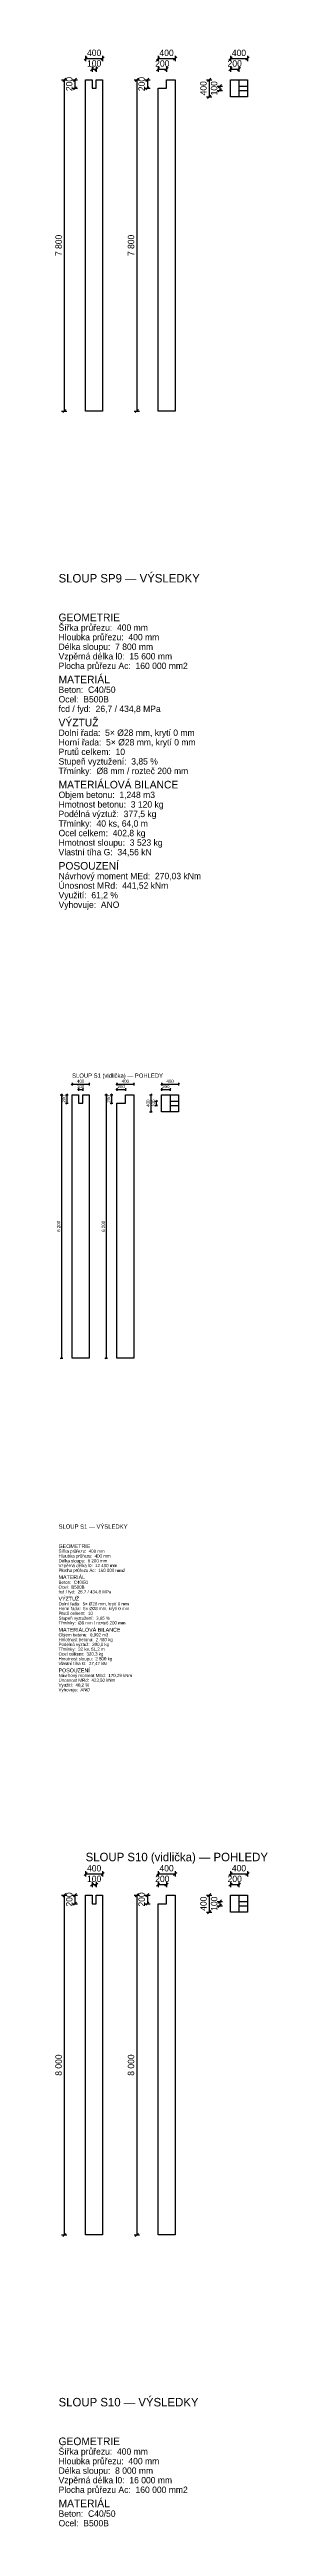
# Model space of a CAD drawing. Header units: millimetres. Extents: x -309 to 21690, y -1871722 to 127.
# Drawn here: x -77 to 4910, y -410140 to -351813 of the extents above; entities that cross this region are included whole.
import ezdxf
from ezdxf.enums import TextEntityAlignment as Align

# ---------------------------------------------------------------- set-up
doc = ezdxf.new("R2010")
doc.units = ezdxf.units.MM
doc.layers.add('OPTICORS_BETON', color=7, linetype='CONTINUOUS')
doc.layers.add('OPTICORS_KOTY', color=3, linetype='CONTINUOUS')

msp = doc.modelspace()

# ---------------------------------------------------------------- linework, layer by layer
at = {"layer": 'OPTICORS_BETON'}
for p, q in [((4235, -352525), (4235, -352925)), ((4235, -352675), (4435, -352675)), ((4235, -352775), (4435, -352775)), ((2617.5, -376425), (2617.5, -376825)), ((2617.5, -376575), (2817.5, -376575)), ((2617.5, -376675), (2817.5, -376675)), ((4235, -395275), (4235, -395675)), ((4235, -395425), (4435, -395425)), ((4235, -395525), (4435, -395525))]:
    msp.add_line(p, q, dxfattribs=at)
for points in [[(635, -352525), (785, -352525), (785, -352725), (885, -352725), (885, -352525), (1035, -352525), (1035, -360325), (635, -360325)], [(2535, -352525), (2735, -352525), (2735, -360325), (2335, -360325), (2335, -352725), (2535, -352725)], [(4035, -352525), (4435, -352525), (4435, -352925), (4035, -352925)], [(317.5, -376425), (467.5, -376425), (467.5, -376625), (567.5, -376625), (567.5, -376425), (717.5, -376425), (717.5, -382625), (317.5, -382625)], [(1567.5, -376425), (1767.5, -376425), (1767.5, -382625), (1367.5, -382625), (1367.5, -376625), (1567.5, -376625)], [(2417.5, -376425), (2817.5, -376425), (2817.5, -376825), (2417.5, -376825)], [(635, -395275), (785, -395275), (785, -395475), (885, -395475), (885, -395275), (1035, -395275), (1035, -403275), (635, -403275)], [(2535, -395275), (2735, -395275), (2735, -403275), (2335, -403275), (2335, -395475), (2535, -395475)], [(4035, -395275), (4435, -395275), (4435, -395675), (4035, -395675)]]:
    msp.add_lwpolyline(points, close=True, dxfattribs=at)
at = {"layer": 'OPTICORS_KOTY'}
for p, q in [((597.5, -352062.5), (672.5, -351987.5)), ((635, -351962.5), (635, -352087.5)), ((635, -352025), (1035, -352025)), ((747.5, -352312.5), (822.5, -352237.5)), ((785, -352212.5), (785, -352337.5)), ((785, -352275), (885, -352275)), ((847.5, -352312.5), (922.5, -352237.5)), ((885, -352212.5), (885, -352337.5)), ((997.5, -352062.5), (1072.5, -351987.5)), ((1035, -351962.5), (1035, -352087.5)), ((2297.5, -352062.5), (2372.5, -351987.5)), ((2297.5, -352312.5), (2372.5, -352237.5)), ((2335, -351962.5), (2335, -352087.5)), ((2335, -352025), (2735, -352025)), ((2335, -352212.5), (2335, -352337.5)), ((2335, -352275), (2535, -352275)), ((2497.5, -352312.5), (2572.5, -352237.5)), ((2535, -352212.5), (2535, -352337.5)), ((2697.5, -352062.5), (2772.5, -351987.5)), ((2735, -351962.5), (2735, -352087.5)), ((3997.5, -352062.5), (4072.5, -351987.5)), ((3997.5, -352312.5), (4072.5, -352237.5)), ((4035, -351962.5), (4035, -352087.5)), ((4035, -352025), (4435, -352025)), ((4035, -352212.5), (4035, -352337.5)), ((4035, -352275), (4235, -352275)), ((4197.5, -352312.5), (4272.5, -352237.5)), ((4235, -352212.5), (4235, -352337.5)), ((4397.5, -352062.5), (4472.5, -351987.5)), ((4435, -351962.5), (4435, -352087.5)), ((72.5, -352525), (197.5, -352525)), ((97.5, -352562.5), (172.5, -352487.5)), ((135, -352525), (135, -360325)), ((322.5, -352525), (447.5, -352525)), ((322.5, -352725), (447.5, -352725)), ((347.5, -352562.5), (422.5, -352487.5)), ((347.5, -352762.5), (422.5, -352687.5)), ((385, -352525), (385, -352725)), ((1772.5, -352525), (1897.5, -352525)), ((1797.5, -352562.5), (1872.5, -352487.5)), ((1835, -352525), (1835, -360325)), ((2022.5, -352525), (2147.5, -352525)), ((2022.5, -352725), (2147.5, -352725)), ((2047.5, -352562.5), (2122.5, -352487.5)), ((2047.5, -352762.5), (2122.5, -352687.5)), ((2085, -352525), (2085, -352725)), ((3472.5, -352525), (3597.5, -352525)), ((3497.5, -352562.5), (3572.5, -352487.5)), ((3535, -352525), (3535, -352925)), ((3722.5, -352675), (3847.5, -352675)), ((3722.5, -352775), (3847.5, -352775)), ((3747.5, -352712.5), (3822.5, -352637.5)), ((3747.5, -352812.5), (3822.5, -352737.5)), ((3785, -352675), (3785, -352775)), ((3472.5, -352925), (3597.5, -352925)), ((3497.5, -352962.5), (3572.5, -352887.5)), ((72.5, -360325), (197.5, -360325)), ((97.5, -360362.5), (172.5, -360287.5)), ((1772.5, -360325), (1897.5, -360325)), ((1797.5, -360362.5), (1872.5, -360287.5)), ((298.75, -376193.75), (336.25, -376156.25)), ((317.5, -376143.75), (317.5, -376206.25)), ((317.5, -376175), (717.5, -376175)), ((698.75, -376193.75), (736.25, -376156.25)), ((717.5, -376143.75), (717.5, -376206.25)), ((1348.75, -376193.75), (1386.25, -376156.25)), ((1367.5, -376143.75), (1367.5, -376206.25)), ((1367.5, -376175), (1767.5, -376175)), ((1748.75, -376193.75), (1786.25, -376156.25)), ((1767.5, -376143.75), (1767.5, -376206.25)), ((2398.75, -376193.75), (2436.25, -376156.25)), ((2417.5, -376143.75), (2417.5, -376206.25)), ((2417.5, -376175), (2817.5, -376175)), ((2798.75, -376193.75), (2836.25, -376156.25)), ((2817.5, -376143.75), (2817.5, -376206.25)), ((36.25, -376425), (98.75, -376425)), ((48.75, -376443.75), (86.25, -376406.25)), ((67.5, -376425), (67.5, -382625)), ((161.25, -376425), (223.75, -376425)), ((161.25, -376625), (223.75, -376625)), ((173.75, -376443.75), (211.25, -376406.25)), ((173.75, -376643.75), (211.25, -376606.25)), ((192.5, -376425), (192.5, -376625)), ((448.75, -376318.75), (486.25, -376281.25)), ((467.5, -376268.75), (467.5, -376331.25)), ((467.5, -376300), (567.5, -376300)), ((548.75, -376318.75), (586.25, -376281.25)), ((567.5, -376268.75), (567.5, -376331.25)), ((1086.25, -376425), (1148.75, -376425)), ((1098.75, -376443.75), (1136.25, -376406.25)), ((1117.5, -376425), (1117.5, -382625)), ((1211.25, -376425), (1273.75, -376425)), ((1211.25, -376625), (1273.75, -376625)), ((1223.75, -376443.75), (1261.25, -376406.25)), ((1223.75, -376643.75), (1261.25, -376606.25)), ((1242.5, -376425), (1242.5, -376625)), ((1348.75, -376318.75), (1386.25, -376281.25)), ((1367.5, -376268.75), (1367.5, -376331.25)), ((1367.5, -376300), (1567.5, -376300)), ((1548.75, -376318.75), (1586.25, -376281.25)), ((1567.5, -376268.75), (1567.5, -376331.25)), ((2136.25, -376425), (2198.75, -376425)), ((2148.75, -376443.75), (2186.25, -376406.25)), ((2167.5, -376425), (2167.5, -376825)), ((2261.25, -376575), (2323.75, -376575)), ((2261.25, -376675), (2323.75, -376675)), ((2273.75, -376593.75), (2311.25, -376556.25)), ((2273.75, -376693.75), (2311.25, -376656.25)), ((2292.5, -376575), (2292.5, -376675)), ((2398.75, -376318.75), (2436.25, -376281.25)), ((2417.5, -376268.75), (2417.5, -376331.25)), ((2417.5, -376300), (2617.5, -376300)), ((2598.75, -376318.75), (2636.25, -376281.25)), ((2617.5, -376268.75), (2617.5, -376331.25)), ((2136.25, -376825), (2198.75, -376825)), ((2148.75, -376843.75), (2186.25, -376806.25)), ((48.75, -382643.75), (86.25, -382606.25)), ((1098.75, -382643.75), (1136.25, -382606.25)), ((36.25, -382625), (98.75, -382625)), ((1086.25, -382625), (1148.75, -382625)), ((597.5, -394812.5), (672.5, -394737.5)), ((635, -394712.5), (635, -394837.5)), ((635, -394775), (1035, -394775)), ((997.5, -394812.5), (1072.5, -394737.5)), ((1035, -394712.5), (1035, -394837.5)), ((2297.5, -394812.5), (2372.5, -394737.5)), ((2335, -394712.5), (2335, -394837.5)), ((2335, -394775), (2735, -394775)), ((2697.5, -394812.5), (2772.5, -394737.5)), ((2735, -394712.5), (2735, -394837.5)), ((3997.5, -394812.5), (4072.5, -394737.5)), ((4035, -394712.5), (4035, -394837.5)), ((4035, -394775), (4435, -394775)), ((4397.5, -394812.5), (4472.5, -394737.5)), ((4435, -394712.5), (4435, -394837.5)), ((72.5, -395275), (197.5, -395275)), ((97.5, -395312.5), (172.5, -395237.5)), ((135, -395275), (135, -403275)), ((322.5, -395275), (447.5, -395275)), ((347.5, -395312.5), (422.5, -395237.5)), ((347.5, -395512.5), (422.5, -395437.5)), ((385, -395275), (385, -395475)), ((747.5, -395062.5), (822.5, -394987.5)), ((785, -394962.5), (785, -395087.5)), ((785, -395025), (885, -395025)), ((847.5, -395062.5), (922.5, -394987.5)), ((885, -394962.5), (885, -395087.5)), ((1772.5, -395275), (1897.5, -395275)), ((1797.5, -395312.5), (1872.5, -395237.5)), ((1835, -395275), (1835, -403275)), ((2022.5, -395275), (2147.5, -395275)), ((2047.5, -395312.5), (2122.5, -395237.5)), ((2047.5, -395512.5), (2122.5, -395437.5)), ((2085, -395275), (2085, -395475)), ((2297.5, -395062.5), (2372.5, -394987.5)), ((2335, -394962.5), (2335, -395087.5)), ((2335, -395025), (2535, -395025)), ((2497.5, -395062.5), (2572.5, -394987.5)), ((2535, -394962.5), (2535, -395087.5)), ((3472.5, -395275), (3597.5, -395275)), ((3497.5, -395312.5), (3572.5, -395237.5)), ((3535, -395275), (3535, -395675)), ((3722.5, -395425), (3847.5, -395425)), ((3747.5, -395462.5), (3822.5, -395387.5)), ((3785, -395425), (3785, -395525)), ((3997.5, -395062.5), (4072.5, -394987.5)), ((4035, -394962.5), (4035, -395087.5)), ((4035, -395025), (4235, -395025)), ((4197.5, -395062.5), (4272.5, -394987.5)), ((4235, -394962.5), (4235, -395087.5)), ((322.5, -395475), (447.5, -395475)), ((2022.5, -395475), (2147.5, -395475)), ((3472.5, -395675), (3597.5, -395675)), ((3497.5, -395712.5), (3572.5, -395637.5)), ((3722.5, -395525), (3847.5, -395525)), ((3747.5, -395562.5), (3822.5, -395487.5)), ((72.5, -403275), (197.5, -403275)), ((97.5, -403312.5), (172.5, -403237.5)), ((1772.5, -403275), (1897.5, -403275)), ((1797.5, -403312.5), (1872.5, -403237.5))]:
    msp.add_line(p, q, dxfattribs=at)

# ---------------------------------------------------------------- texts
for s, height, p in [('400', 150, (835, -351890)), ('100', 150, (835, -352140)), ('200', 150, (2435, -352140)), ('400', 150, (2535, -351890)), ('200', 150, (4135, -352140)), ('400', 150, (4235, -351890)), ('400', 75, (517.5, -376107.5)), ('100', 75, (517.5, -376232.5)), ('200', 75, (1467.5, -376232.5)), ('400', 75, (1567.5, -376107.5)), ('200', 75, (2517.5, -376232.5)), ('400', 75, (2617.5, -376107.5)), ('400', 150, (835, -394640)), ('100', 150, (835, -394890)), ('200', 150, (2435, -394890)), ('400', 150, (2535, -394640)), ('200', 150, (4135, -394890)), ('400', 150, (4235, -394640))]:
    msp.add_text(s, height=height, dxfattribs=at).set_placement(p, align=Align.MIDDLE)
for s, height, p in [('200', 150, (250, -352625)), ('200', 150, (1950, -352625)), ('400', 150, (3400, -352725)), ('100', 150, (3650, -352725)), ('7 800', 150, (0, -356425)), ('7 800', 150, (1700, -356425)), ('200', 75, (125, -376525)), ('200', 75, (1175, -376525)), ('400', 75, (2100, -376625)), ('100', 75, (2225, -376625)), ('6 200', 75, (0, -379525)), ('6 200', 75, (1050, -379525)), ('200', 150, (250, -395375)), ('200', 150, (1950, -395375)), ('400', 150, (3400, -395475)), ('100', 150, (3650, -395475)), ('8 000', 150, (0, -399275)), ('8 000', 150, (1700, -399275))]:
    msp.add_text(s, height=height, rotation=90, dxfattribs=at).set_placement(p, align=Align.MIDDLE)
for s, height, p in [('SLOUP SP9 — VÝSLEDKY', 200, (0, -364362.5)), ('GEOMETRIE', 180, (0, -365275)), ('Šířka průřezu:  400 mm', 150, (0, -365500)), ('Hloubka průřezu:  400 mm', 150, (0, -365725)), ('Vzpěrná délka l0:  15 600 mm', 150, (0, -366175)), ('Délka sloupu:  7 800 mm', 150, (0, -365950)), ('Plocha průřezu Ac:  160 000 mm2', 150, (0, -366400)), ('Beton:  C40/50', 150, (0, -366962.5)), ('MATERIÁL', 180, (0, -366737.5)), ('fcd / fyd:  26,7 / 434,8 MPa', 150, (0, -367412.5)), ('Ocel:  B500B', 150, (0, -367187.5)), ('VÝZTUŽ', 180, (0, -367750)), ('Dolní řada:  5× %%c28 mm, krytí 0 mm', 150, (0, -367975)), ('Horní řada:  5× %%c28 mm, krytí 0 mm', 150, (0, -368200)), ('Stupeň vyztužení:  3,85 %', 150, (0, -368650)), ('Prutů celkem:  10', 150, (0, -368425)), ('Třmínky:  %%c8 mm / rozteč 200 mm', 150, (0, -368875)), ('MATERIÁLOVÁ BILANCE', 180, (0, -369212.5)), ('Objem betonu:  1,248 m3', 150, (0, -369437.5)), ('Hmotnost betonu:  3 120 kg', 150, (0, -369662.5)), ('Podélná výztuž:  377,5 kg', 150, (0, -369887.5)), ('Třmínky:  40 ks, 64,0 m', 150, (0, -370112.5)), ('Ocel celkem:  402,8 kg', 150, (0, -370337.5)), ('Vlastní tíha G:  34,56 kN', 150, (0, -370787.5)), ('Hmotnost sloupu:  3 523 kg', 150, (0, -370562.5)), ('POSOUZENÍ', 180, (0, -371125)), ('Únosnost MRd:  441,52 kNm', 150, (0, -371575)), ('Návrhový moment MEd:  270,03 kNm', 150, (0, -371350)), ('Využití:  61,2 %', 150, (0, -371800)), ('Vyhovuje:  ANO', 150, (0, -372025)), ('SLOUP S1 (vidlička) — POHLEDY', 100, (317.5, -376025)), ('SLOUP S1 — VÝSLEDKY', 100, (0, -386643.75)), ('Šířka průřezu:  400 mm', 75, (0, -387212.5)), ('GEOMETRIE', 90, (0, -387100)), ('Hloubka průřezu:  400 mm', 75, (0, -387325)), ('Vzpěrná délka l0:  12 400 mm', 75, (0, -387550)), ('Délka sloupu:  6 200 mm', 75, (0, -387437.5)), ('Plocha průřezu Ac:  160 000 mm2', 75, (0, -387662.5)), ('Beton:  C40/50', 75, (0, -387943.75)), ('MATERIÁL', 90, (0, -387831.25)), ('VÝZTUŽ', 90, (0, -388337.5)), ('fcd / fyd:  26,7 / 434,8 MPa', 75, (0, -388168.75)), ('Ocel:  B500B', 75, (0, -388056.25)), ('Dolní řada:  5× %%c28 mm, krytí 0 mm', 75, (0, -388450)), ('Třmínky:  %%c8 mm / rozteč 200 mm', 75, (0, -388900)), ('Stupeň vyztužení:  3,85 %', 75, (0, -388787.5)), ('Horní řada:  5× %%c28 mm, krytí 0 mm', 75, (0, -388562.5)), ('Prutů celkem:  10', 75, (0, -388675)), ('MATERIÁLOVÁ BILANCE', 90, (0, -389068.75)), ('Třmínky:  32 ks, 51,2 m', 75, (0, -389518.75)), ('Objem betonu:  0,992 m3', 75, (0, -389181.25)), ('Ocel celkem:  320,3 kg', 75, (0, -389631.25)), ('Hmotnost betonu:  2 480 kg', 75, (0, -389293.75)), ('Podélná výztuž:  300,0 kg', 75, (0, -389406.25)), ('Vlastní tíha G:  27,47 kN', 75, (0, -389856.25)), ('Únosnost MRd:  423,50 kNm', 75, (0, -390250)), ('Hmotnost sloupu:  2 800 kg', 75, (0, -389743.75)), ('Návrhový moment MEd:  170,29 kNm', 75, (0, -390137.5)), ('POSOUZENÍ', 90, (0, -390025)), ('Využití:  40,2 %', 75, (0, -390362.5)), ('Vyhovuje:  ANO', 75, (0, -390475)), ('SLOUP S10 (vidlička) — POHLEDY', 200, (635, -394475)), ('SLOUP S10 — VÝSLEDKY', 200, (0, -407312.5)), ('Šířka průřezu:  400 mm', 150, (0, -408450)), ('GEOMETRIE', 180, (0, -408225)), ('Hloubka průřezu:  400 mm', 150, (0, -408675)), ('Délka sloupu:  8 000 mm', 150, (0, -408900)), ('Vzpěrná délka l0:  16 000 mm', 150, (0, -409125)), ('Plocha průřezu Ac:  160 000 mm2', 150, (0, -409350)), ('Ocel:  B500B', 150, (0, -410137.5)), ('Beton:  C40/50', 150, (0, -409912.5)), ('MATERIÁL', 180, (0, -409687.5))]:
    msp.add_text(s, height=height, dxfattribs=at).set_placement(p)

doc.saveas('drawing.dxf')
